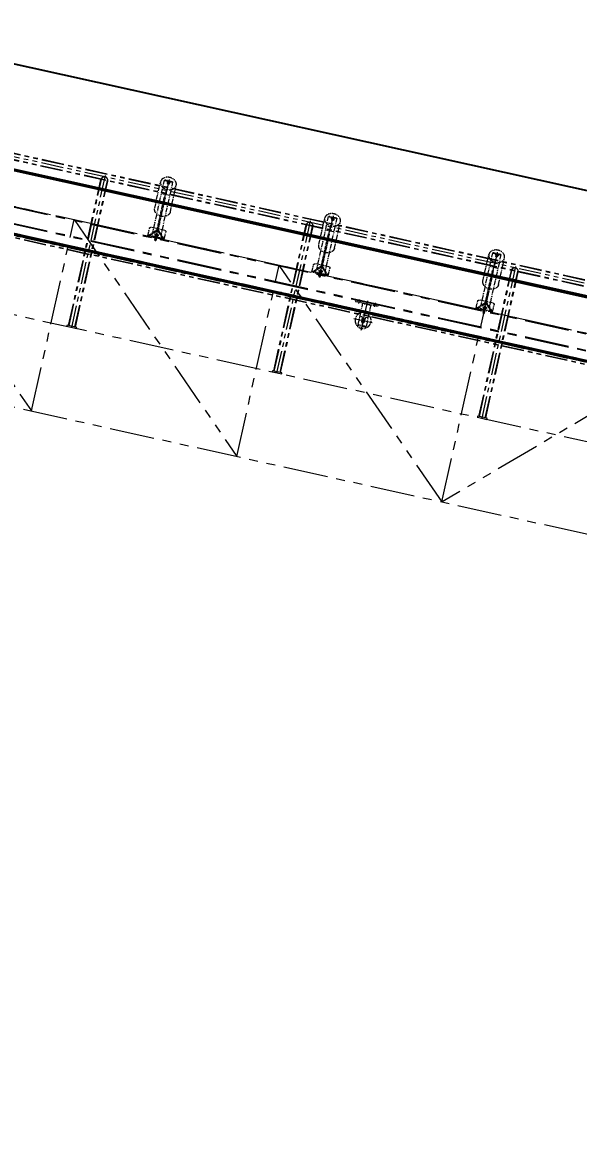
# Model space of a CAD drawing. Header units: millimetres. Extents: x -243837 to -5443, y 40 to 285140.
# Drawn here: x -163579 to -159611, y 113214 to 121249 of the extents above; entities that cross this region are included whole.
import ezdxf

# ---------------------------------------------------------------- set-up
doc = ezdxf.new("R2010")
doc.units = ezdxf.units.MM
for name, pattern in [('0', [0]), ('CENTER', [50.8, 31.75, -6.35, 6.35, -6.35]), ('CENTER2', [1.125, 0.75, -0.125, 0.125, -0.125]), ('HIDDEN', [0.375, 0.25, -0.125]), ('PHANTOM', [63.5, 31.75, -6.35, 6.35, -6.35, 6.35, -6.35])]:
    doc.linetypes.add(name, pattern=pattern)
doc.layers.add('0-45-GRID MARKS', color=6, linetype='Continuous')
for name, color, linetype, lineweight in [('CEN', 1, 'CENTER', 9), ('OBJECT R', 3, 'Continuous', 25), ('PHANTAM', 21, 'PHANTOM', 0), ('phantom', 4, 'PHANTOM', 5), ('R-OBJECT', 2, 'Continuous', 20)]:
    doc.layers.add(name, color=color, linetype=linetype, lineweight=lineweight)
doc.styles.add('KA', font='romans.shx', dxfattribs={"width": 0.7})
doc.dimstyles.new('rakesh', dxfattribs={"dimscale": 160, "dimtxt": 2.5, "dimasz": 1, "dimexe": 0.8, "dimexo": 0.8, "dimgap": 1, "dimtad": 1, "dimdec": 0, "dimzin": 0, "dimdsep": 46, "dimtxsty": 'KA', "dimblk": 'OBLIQUE', "dimcen": 1.5, "dimclrd": 1, "dimclre": 1, "dimclrt": 2, "dimadec": 0, "dimazin": 0, "dimtfac": 1, "dimtdec": 0, "dimtmove": 0, "dimatfit": 2, "dimfxl": 0, "dimtolj": 1, "dimtzin": 0, "dimlwd": -1, "dimlwe": -1, "dimarcsym": 1})
doc.dimstyles.new('rakesh$0', dxfattribs={"dimscale": 160, "dimtxt": 2.5, "dimasz": 1, "dimexe": 0.8, "dimexo": 0.8, "dimgap": 1, "dimtad": 1, "dimdec": 0, "dimzin": 0, "dimdsep": 46, "dimtxsty": 'KA', "dimblk": 'OBLIQUE', "dimcen": 1.5, "dimclrd": 1, "dimclre": 1, "dimclrt": 2, "dimadec": 0, "dimazin": 0, "dimtfac": 1, "dimtdec": 0, "dimtmove": 0, "dimatfit": 2, "dimfxl": 1, "dimtolj": 1, "dimtzin": 0, "dimlwd": -1, "dimlwe": -1, "dimarcsym": 1})

# ---------------------------------------------------------------- blocks, each defined once
blk = doc.blocks.new('_Oblique')
at = {"color": 0, "linetype": 'ByBlock', "lineweight": -2}
blk.add_line((-0.5, -0.5), (0.5, 0.5), dxfattribs=at)
blk = doc.blocks.new('*D224')
at = {"layer": 'DEFPOINTS', "color": 0, "ltscale": 10, "transparency": 16777216}
for p in [(-106760.2, 129714.9), (-190510.6, 125814.8, -169.4), (-106760.2, 110177.3)]:
    blk.add_point(p, dxfattribs=at)
at = {"layer": 'R-OBJECT', "color": 1, "ltscale": 10, "transparency": 16777216}
for p, q in [((-190510.6, 125942.8), (-190510.6, 129906.9)), ((-106760.2, 110305.3), (-106760.2, 129906.9)), ((-190510.6, 129714.9), (-106760.2, 129714.9))]:
    blk.add_line(p, q, dxfattribs=at)
at = {"layer": 'R-OBJECT', "color": 1, "ltscale": 10, "transparency": 16777216, "xscale": 160, "yscale": 160, "zscale": 160, "rotation": 180}
blk.add_blockref('_Oblique', (-190510.6, 129714.9), dxfattribs=at)
at = {"layer": 'R-OBJECT', "color": 1, "ltscale": 10, "transparency": 16777216, "xscale": 160, "yscale": 160, "zscale": 160}
blk.add_blockref('_Oblique', (-106760.2, 129714.9), dxfattribs=at)
at = {"layer": 'R-OBJECT', "color": 2, "ltscale": 10, "transparency": 16777216, "insert": (-148635.4, 130179.7), "char_height": 400, "attachment_point": 5, "style": 'KA'}
blk.add_mtext('\\A1;83750 (HORIZONTAL PULLEY CRS.)', dxfattribs=at)
blk = doc.blocks.new('*D228')
at = {"layer": 'DEFPOINTS', "color": 0, "ltscale": 10, "transparency": 16777216}
for p in [(-191009.9, 127989.4), (-191009.9, 115545.1, -13.1), (-108009.9, 113403.9)]:
    blk.add_point(p, dxfattribs=at)
at = {"layer": 'R-OBJECT', "color": 1, "ltscale": 10, "transparency": 16777216}
for p, q in [((-191009.9, 115673.1), (-191009.9, 128181.4)), ((-108009.9, 113531.9), (-108009.9, 128181.4)), ((-108009.9, 127989.4), (-191009.9, 127989.4))]:
    blk.add_line(p, q, dxfattribs=at)
at = {"layer": 'R-OBJECT', "color": 1, "ltscale": 10, "transparency": 16777216, "xscale": 160, "yscale": 160, "zscale": 160, "rotation": 180}
blk.add_blockref('_Oblique', (-191009.9, 127989.4), dxfattribs=at)
at = {"layer": 'R-OBJECT', "color": 1, "ltscale": 10, "transparency": 16777216, "xscale": 160, "yscale": 160, "zscale": 160}
blk.add_blockref('_Oblique', (-108009.9, 127989.4), dxfattribs=at)
at = {"layer": 'R-OBJECT', "color": 2, "ltscale": 10, "transparency": 16777216, "insert": (-149509.9, 128349.4), "char_height": 400, "attachment_point": 5, "style": 'KA'}
blk.add_mtext('\\A1;83000', dxfattribs=at)
blk = doc.blocks.new('A$C6E1B1562')
at = {"layer": 'PHANTAM', "ltscale": 10}
for p, q in [((-8825.7, 1400, 0), (8974.3, 1400, 0)), ((-4500.7, 1400), (-3000.7, 0)), ((-3000.7, 0), (-3000.7, 1400)), ((-3000.7, 1400), (-1500.7, 0)), ((-1500.7, 0), (-1500.7, 1400)), ((0, 0), (-1500.7, 1400)), ((-0.7, 0), (-0.7, 1400)), ((1499.3, 1400), (0, 0)), ((-8775.7, 645, 0), (8924.3, 645, 0)), ((-8775.7, 0, 0), (8924.3, 0, 0))]:
    blk.add_line(p, q, dxfattribs=at)
blk = doc.blocks.new('A$C53201525')
at = {"layer": 'PHANTAM', "ltscale": 5}
for p, q in [((17815.8, -2802.1, 0), (96.1, 1126.3, 0)), ((17816.6, -2798.6, 0), (96.8, 1129.8, 0)), ((17806.2, -2845.4, 0), (86.4, 1083, 0)), ((17807, -2841.9, 0), (87.2, 1086.5, 0)), ((17811.4, -2822, 0), (91.6, 1106.4, 0)), ((17692.4, -3359, 0), (-27.4, 569.4, 0)), ((17695.3, -3345.9, 0), (-24.5, 582.5, 0)), ((17695.8, -3343.3, 0), (-23.9, 585, 0)), ((17688.9, -3374.6, 0), (-30.9, 553.8, 0)), ((17689.5, -3372, 0), (-30.3, 556.3, 0)), ((5761.9, -1269.2, 0), (5993, -226.5, 0)), ((5765.4, -1270, 0), (5999.1, -215.6, 0)), ((5784.6, -1282.4, 0), (6027.8, -185, 0)), ((5807.2, -1279.2, 0), (6040.9, -224.9, 0)), ((5810.7, -1280, 0), (6041.9, -237.3, 0)), ((7226.3, -1593.8, 0), (7457.5, -551.2, 0)), ((7229.8, -1594.6, 0), (7463.6, -540.3, 0)), ((7249, -1607.1, 0), (7492.3, -509.7, 0)), ((7271.6, -1603.9, 0), (7505.4, -549.5, 0)), ((7275.1, -1604.7, 0), (7506.3, -562, 0)), ((8690.8, -1918.5, 0), (8921.9, -875.8, 0)), ((8694.3, -1919.3, 0), (8928, -864.9, 0)), ((8713.4, -1931.7, 0), (8956.7, -834.4, 0)), ((8736.1, -1928.5, 0), (8969.8, -874.2, 0)), ((8739.6, -1929.3, 0), (8970.7, -886.6, 0))]:
    blk.add_line(p, q, dxfattribs=at)
at = {"layer": 'PHANTAM', "ltscale": 5, "elevation": 0}
for points in [[(5820.5, -1282.2), (5752.1, -1267), (5750.4, -1274.8), (5818.7, -1290)], [(7284.9, -1606.8), (7216.6, -1591.7), (7214.8, -1599.5), (7283.2, -1614.6)], [(8749.3, -1931.5), (8681, -1916.3), (8679.3, -1924.1), (8747.6, -1939.3)]]:
    blk.add_lwpolyline(points, close=True, dxfattribs=at)
at = {"layer": 'PHANTAM', "ltscale": 5}
for centre in [(6017.2, -232.9, 0), (7481.7, -557.6, 0), (8946.1, -882.2, 0)]:
    blk.add_arc(centre, 25, 349.83828, 165.16172, dxfattribs=at)
blk = doc.blocks.new('A$C516630c2')
at = {"layer": 'CEN', "linetype": 'CENTER', "ltscale": 5}
for p, q in [((-596.9, -18.4), (-596.9, 76.9)), ((-593.9, -374.5), (-593.9, -4.2))]:
    blk.add_line(p, q, dxfattribs=at)
at = {"layer": 'phantom'}
for p, q in [((-654, -147.5), (-654, 46.5)), ((-623.9, 64.9), (-623.9, -285.7)), ((-604.1, 45.4), (-604.1, 64.9)), ((-589.6, 64.9), (-589.6, 45.4)), ((-563.9, -285.7), (-563.9, 64.9)), ((-539.7, -147.5), (-539.7, 46.5)), ((-623.9, -36.2), (-563.9, -36.2)), ((-653.9, -351.1), (-653.9, -296.1)), ((-643.9, -286.1), (-543.9, -286.1)), ((-533.9, -351.1), (-533.9, -296.1)), ((-653.9, -351.1), (-533.9, -351.1)), ((-599.9, -364.8), (-599.9, -351.1)), ((-587.9, -364.8), (-587.9, -351.1))]:
    blk.add_line(p, q, dxfattribs=at)
at = {"layer": 'phantom', "color": 0}
blk.add_line((-623.9, 64.9), (-563.9, 64.9), dxfattribs=at)
at = {"layer": 'phantom', "ltscale": 0.2}
for p, q in [((-623.9, 60.9), (-604.1, 60.9)), ((-589.6, 60.9), (-563.9, 60.9))]:
    blk.add_line(p, q, dxfattribs=at)
at = {"layer": 'phantom', "color": 1, "linetype": 'CENTER2'}
for p, q in [((-610.5, 53.3), (-583.3, 53.3)), ((-609.8, -331.1), (-578, -331.1))]:
    blk.add_line(p, q, dxfattribs=at)
at = {"layer": 'phantom', "ltscale": 0.5}
for p, q in [((-597.9, -293.5), (-597.9, -58.3)), ((-597.9, -58.3), (-589.9, -58.3)), ((-589.9, -293.5), (-589.9, -58.3)), ((-593.9, -289.9), (-646.9, -342.9)), ((-540.8, -342.9), (-593.9, -289.9)), ((-653.9, -345.1), (-533.9, -345.1))]:
    blk.add_line(p, q, dxfattribs=at)
at = {"layer": 'phantom', "color": 1, "linetype": 'CENTER'}
blk.add_line((-606.4, -331.1), (-581.4, -331.1), dxfattribs=at)
at = {"layer": 'phantom', "linetype": 'HIDDEN'}
for p, q in [((-599.9, -351.1), (-599.9, -331.1)), ((-587.9, -351.1), (-587.9, -331.1))]:
    blk.add_line(p, q, dxfattribs=at)
at = {"layer": 'phantom', "ltscale": 0.5}
blk.add_lwpolyline([(-541.6, -343.6), (-540.8, -342.9), (-541.6, -343.6, -0.414214), (-548.6, -343.6), (-587.5, -304.7, 0.414214), (-600.2, -304.7), (-639.1, -343.6, -0.414214), (-646.2, -343.6), (-646.9, -342.9)], format="xyb", dxfattribs=at)
blk.add_lwpolyline([(-623.9, -286.1), (-623.9, -319.9), (-593.9, -289.9), (-563.9, -319.9), (-563.9, -286.1)], dxfattribs=at)
blk.add_lwpolyline([(-602.5, -336.1), (-593.9, -341.1), (-585.2, -336.1), (-585.2, -326.1), (-593.9, -321.1), (-602.5, -326.1)], close=True, dxfattribs=at)
for radius in [8.66, 7]:
    blk.add_circle((-593.9, -331.1), radius, dxfattribs=at)
at = {"layer": 'phantom'}
for centre in [(-593.9, -331.1), (-593.9, -364.8)]:
    blk.add_circle(centre, 6, dxfattribs=at)
for centre, radius, start, end in [((-596.9, 50.1), 8.66, 213.15879, 326.84121), ((-643.9, -296.1), 10, 90, 180), ((-543.9, -296.1), 10, 0, 90), ((-593.9, -331.1), 5, 160.027, 105.04167)]:
    blk.add_arc(centre, radius, start, end, dxfattribs=at)
blk.add_ellipse((-596.9, 46.5), major_axis=(-57.2, 0), ratio=0.770678, dxfattribs=at)
blk.add_ellipse((-596.9, -147.5), major_axis=(-57.2, 0), ratio=0.805134, start_param=0, end_param=3.141593, dxfattribs=at)
blk = doc.blocks.new('A$Cd3488dc2')
at = {"layer": 'phantom'}
h = blk.add_hatch(dxfattribs=at)
h.set_pattern_fill('ANSI31', color=256, scale=12, style=0)
h.set_pattern_definition([(45, (-19335.906, -507.9576), (-1.06066017, 1.06066017), [])])
h.paths.add_polyline_path([(140.7, -269), (110.7, -269), (110.7, -272), (140.7, -272)])
h.paths.add_polyline_path([(170.7, -269), (140.7, -269), (140.7, -272), (170.7, -272)])
at = {"layer": 'CEN', "linetype": 'CENTER', "ltscale": 5}
for p, q in [((140.7, -247.3, -933251.8), (140.7, -464.8, -933251.8)), ((72.3, -391.1, -933251.8), (206.7, -391.1, -933251.8))]:
    blk.add_line(p, q, dxfattribs=at)
at = {"layer": 'phantom'}
for p, q in [((74.2, -259, -933251.8), (74.2, -269, -933251.8)), ((83.2, -249, -933251.8), (83.2, -279, -933251.8)), ((92.2, -259, -933251.8), (92.2, -269, -933251.8)), ((110.7, -269, -933251.8), (110.7, -436.4, -933251.8)), ((170.7, -269, -933251.8), (170.7, -436.4, -933251.8)), ((189.2, -259, -933251.8), (189.2, -269, -933251.8)), ((198.2, -249, -933251.8), (198.2, -279, -933251.8)), ((207.2, -259, -933251.8), (207.2, -269, -933251.8)), ((127.7, -366.1, -933251.8), (110.7, -366.1, -933251.8)), ((127.7, -366.1, -933251.8), (127.7, -376.1, -933251.8)), ((131.5, -376.1, -933251.8), (127.7, -376.1, -933251.8)), ((131.5, -376.1, -933251.8), (131.5, -402, -933251.8)), ((132.7, -384.1, -933251.8), (132.7, -398.2, -933251.8)), ((148.7, -384.1, -933251.8), (148.7, -398.2, -933251.8)), ((150, -376.1, -933251.8), (150, -402, -933251.8)), ((153.7, -376.1, -933251.8), (150, -376.1, -933251.8)), ((153.7, -366.1, -933251.8), (153.7, -376.1, -933251.8)), ((170.7, -366.1, -933251.8), (153.7, -366.1, -933251.8)), ((170.7, -428.4, -933251.8), (110.7, -428.4, -933251.8)), ((170.7, -436.4, -933251.8), (110.7, -436.4, -933251.8)), ((139.2, -406.1, -933251.8), (139.2, -428.4, -933251.8)), ((142.2, -406.1, -933251.8), (139.2, -406.1, -933251.8)), ((142.2, -406.1, -933251.8), (142.2, -428.4, -933251.8))]:
    blk.add_line(p, q, dxfattribs=at)
at = {"layer": 'phantom', "elevation": -933251.8}
blk.add_lwpolyline([(58.2, -259), (58.2, -269), (223.2, -269), (223.2, -259)], close=True, dxfattribs=at)
at = {"layer": 'phantom'}
for centre, radius, start, end in [((140.7, -391.1, -933251.8), 57.1, 121.61896, 58.29129), ((140.7, -384.1, -933251.8), 8, 0, 180), ((140.7, -398.2, -933251.8), 8, 180, 0), ((140.7, -393.6, -933251.8), 12.5, 222.26858, 317.73142)]:
    blk.add_arc(centre, radius, start, end, dxfattribs=at)
for points in [[(107.7, -269, -933251.8), (110.7, -272, -933251.8), (110.7, -269, -933251.8)], [(173.7, -269, -933251.8), (170.7, -272, -933251.8), (170.7, -269, -933251.8)]]:
    blk.add_solid(points, dxfattribs=at)

msp = doc.modelspace()

# ---------------------------------------------------------------- linework, layer by layer
at = {"color": 7, "linetype": '0'}
msp.add_line((-187832.21, 126316.31), (-136845.33, 115016.53), dxfattribs=at)
at = {"layer": '0-45-GRID MARKS'}
for p, q in [((-190439.78, 126134.02), (-137006.79, 114288.22)), ((-190437.61, 126143.79), (-137004.62, 114297.98)), ((-190437.61, 126143.79), (-137004.62, 114297.98)), ((-186519.69, 124804.04), (-137104.19, 113848.88)), ((-186517.54, 124813.8), (-137102.02, 113858.65))]:
    msp.add_line(p, q, dxfattribs=at)
at = {"layer": 'PHANTAM', "ltscale": 10}
for p, q in [((-188509.94, 125450.12), (-151421.67, 117227.85)), ((-188509.94, 125443.97), (-151422.97, 117221.99)), ((-188509.94, 125328.23), (-151447.43, 117111.67)), ((-188509.94, 125322.08), (-151448.72, 117105.81))]:
    msp.add_line(p, q, dxfattribs=at)

# ---------------------------------------------------------------- block references
msp.add_blockref('A$C53201525', (-169011.97, 120354.19, 0))
at = {"rotation": 347.5}
msp.add_blockref('A$C6E1B1562', (-160584.4, 117825.18, 0), dxfattribs=at)
at = {"layer": 'OBJECT R', "xscale": -1, "rotation": 347.4997745797256}
for p in [(-163130.45, 120183.25), (-161958.9, 119923.52), (-160787.34, 119663.8)]:
    msp.add_blockref('A$C516630c2', p, dxfattribs=at)
at = {"layer": 'OBJECT R', "rotation": 347.6055631333692}
msp.add_blockref('A$Cd3488dc2', (-161201.75, 119533.01, 933251.78), dxfattribs=at)

# ---------------------------------------------------------------- dimensions: what is measured, and where the dimension line sits
at = {"layer": 'R-OBJECT', "ltscale": 10}
dim = msp.add_linear_dim(base=(-106760.16, 129714.92), p1=(-190510.55, 125814.78, -169.38), p2=(-106760.16, 110177.28), text='<> (HORIZONTAL PULLEY CRS.)', dimstyle='rakesh', override={"dimexe": 1.2, "dimfxl": 0.18}, dxfattribs=at)
dim.commit()
dim.dimension.update_dxf_attribs({"geometry": '*D224', "text_midpoint": (-148635.36, 130179.68)})
dim = msp.add_linear_dim(base=(-191009.94, 127989.44), p1=(-108009.94, 113403.92), p2=(-191009.94, 115545.14, -13.06), dimstyle='rakesh$0', override={"dimexe": 1.2, "dimfxl": 0.18}, dxfattribs=at)
dim.commit()
dim.dimension.update_dxf_attribs({"geometry": '*D228', "text_midpoint": (-149509.94, 128349.44)})

doc.saveas('drawing.dxf')
